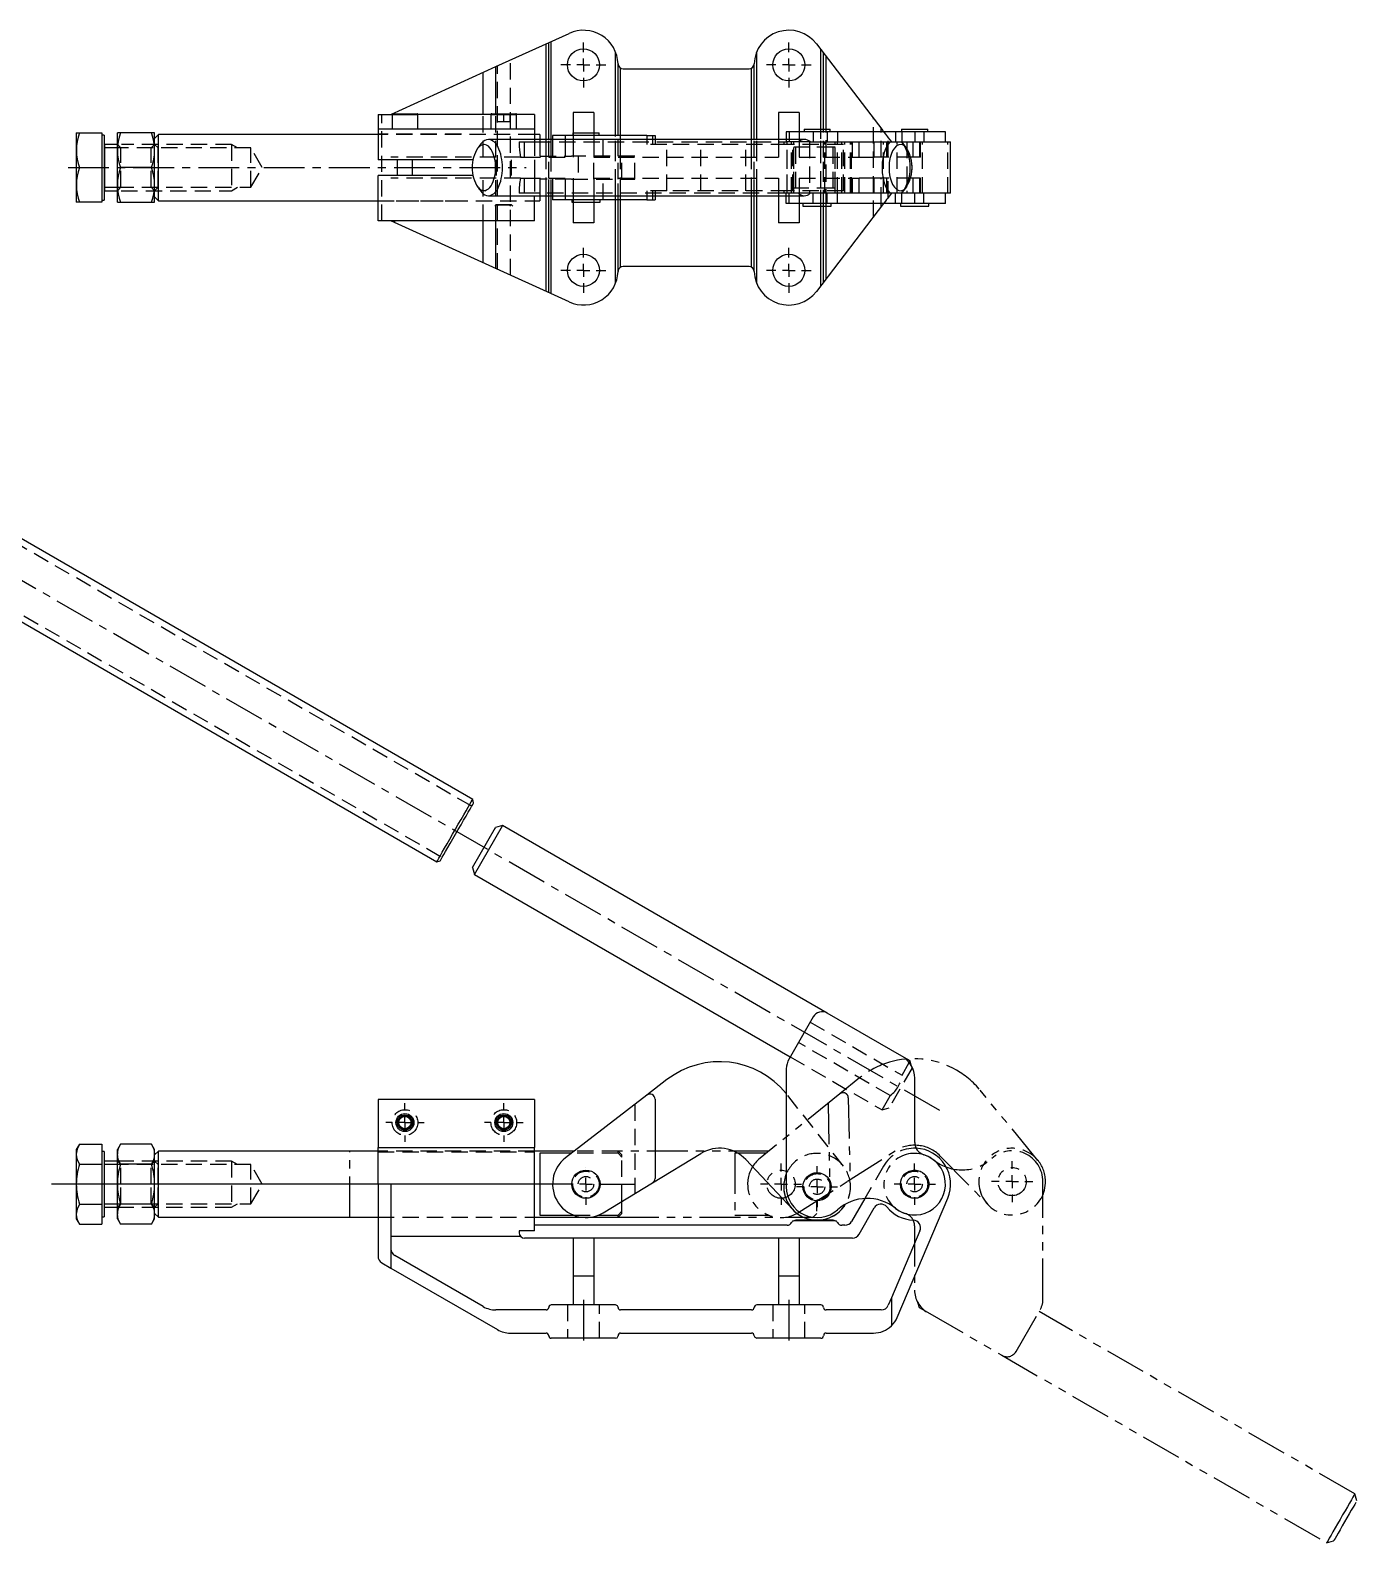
# Model space of a CAD drawing. Extents: x 0 to 824, y -8 to 599.
# Drawn here: x 307 to 824, y 10 to 599 of the extents above; entities that cross this region are included whole.
import ezdxf

# ---------------------------------------------------------------- set-up
doc = ezdxf.new("R2010")
doc.units = 0
doc.header["$LTSCALE"] = 0.5
for name, pattern in [('CENTER', [50.8, 31.75, -6.35, 6.35, -6.35]), ('DASHED', [19.05, 12.7, -6.35]), ('PHANTOM', [63.5, 31.75, -6.35, 6.35, -6.35, 6.35, -6.35])]:
    doc.linetypes.add(name, pattern=pattern)
for name, color, linetype in [('MSM_CENTER', 1, 'CENTER'), ('MSM_CONTINUOUS', 7, 'CONTINUOUS'), ('MSM_DASHED', 4, 'DASHED'), ('MSM_IMAGINARY', 6, 'PHANTOM'), ('MSM_NARROW', 5, 'CONTINUOUS')]:
    doc.layers.add(name, color=color, linetype=linetype)

msp = doc.modelspace()

# ---------------------------------------------------------------- linework, layer by layer
at = {"layer": 'MSM_CENTER'}
for p, q in [((522.46, 590.55), (522.46, 594.3)), ((602.46, 590.55), (602.46, 594.3)), ((517.46, 585.55), (513.71, 585.55)), ((522.46, 585.55), (519.96, 585.55)), ((522.46, 585.55), (522.46, 588.05)), ((522.46, 585.55), (522.46, 583.05)), ((522.46, 585.55), (524.96, 585.55)), ((527.46, 585.55), (531.21, 585.55)), ((597.46, 585.55), (593.71, 585.55)), ((602.46, 585.55), (599.96, 585.55)), ((602.46, 585.55), (602.46, 588.05)), ((602.46, 585.55), (602.46, 583.05)), ((602.46, 585.55), (604.96, 585.55)), ((607.46, 585.55), (611.21, 585.55)), ((522.46, 580.55), (522.46, 576.8)), ((602.46, 580.55), (602.46, 576.8)), ((321.74, 545.55), (500.1, 545.55)), ((522.46, 510.55), (522.46, 514.3)), ((602.46, 510.55), (602.46, 514.3)), ((522.46, 505.55), (522.46, 508.05)), ((602.46, 505.55), (602.46, 508.05)), ((517.46, 505.55), (513.71, 505.55)), ((522.46, 505.55), (519.96, 505.55)), ((522.46, 505.55), (522.46, 503.05)), ((522.46, 505.55), (524.96, 505.55)), ((527.46, 505.55), (531.21, 505.55)), ((597.46, 505.55), (593.71, 505.55)), ((602.46, 505.55), (599.96, 505.55)), ((602.46, 505.55), (602.46, 503.05)), ((602.46, 505.55), (604.96, 505.55)), ((607.46, 505.55), (611.21, 505.55)), ((522.46, 500.55), (522.46, 496.8)), ((602.46, 500.55), (602.46, 496.8)), ((661.21, 178.33), (168.37, 462.87)), ((452.96, 178.65), (452.96, 181.15)), ((491.46, 178.65), (491.46, 181.15)), ((447.96, 173.65), (445.46, 173.65)), ((452.96, 173.65), (450.46, 173.65)), ((452.96, 173.65), (452.96, 176.15)), ((452.96, 173.65), (452.96, 171.15)), ((452.96, 173.65), (455.46, 173.65)), ((457.96, 173.65), (460.46, 173.65)), ((486.46, 173.65), (483.96, 173.65)), ((491.46, 173.65), (488.96, 173.65)), ((491.46, 173.65), (491.46, 176.15)), ((491.46, 173.65), (491.46, 171.15)), ((491.46, 173.65), (493.96, 173.65)), ((496.46, 173.65), (498.96, 173.65)), ((452.96, 168.65), (452.96, 166.15)), ((491.46, 168.65), (491.46, 166.15)), ((523.46, 156.15), (523.46, 156.15)), ((613.48, 153.65), (613.48, 156.65)), ((613.48, 153.65), (613.48, 156.65)), ((651.46, 154.65), (651.46, 157.65)), ((507.46, 149.65), (315.26, 149.65)), ((518.46, 149.65), (319.7, 149.65)), ((523.46, 149.65), (520.96, 149.65)), ((523.46, 149.65), (523.46, 152.15)), ((523.46, 149.65), (523.46, 147.15)), ((523.46, 149.65), (525.96, 149.65)), ((528.46, 149.65), (542.46, 149.65)), ((608.48, 148.65), (605.48, 148.65)), ((608.48, 148.65), (605.48, 148.65)), ((613.48, 148.65), (610.98, 148.65)), ((613.48, 148.65), (610.98, 148.65)), ((613.48, 148.65), (613.48, 151.15)), ((613.48, 148.65), (613.48, 151.15)), ((613.48, 148.65), (613.48, 146.15)), ((613.48, 148.65), (615.98, 148.65)), ((613.48, 148.65), (613.48, 146.15)), ((613.48, 148.65), (615.98, 148.65)), ((618.48, 148.65), (621.48, 148.65)), ((618.48, 148.65), (621.48, 148.65)), ((646.46, 149.65), (643.46, 149.65)), ((651.46, 149.65), (648.96, 149.65)), ((651.46, 149.65), (651.46, 152.15)), ((651.46, 149.65), (651.46, 147.15)), ((651.46, 149.65), (653.96, 149.65)), ((656.46, 149.65), (659.63, 149.65)), ((523.46, 144.65), (523.46, 141.65)), ((613.48, 143.65), (613.48, 140.65)), ((613.48, 143.65), (613.48, 140.65)), ((651.46, 144.65), (651.46, 141.65)), ((522.46, 104.65), (522.46, 87.65)), ((602.46, 104.65), (602.46, 87.65))]:
    msp.add_line(p, q, dxfattribs=at)
at = {"layer": 'MSM_CONTINUOUS'}
for p, q in [((488.41, 584.91), (516.88, 597.85)), ((507.96, 556.55), (507.96, 593.79)), ((508.96, 556.55), (508.96, 594.25)), ((509.96, 556.55), (509.96, 594.7)), ((534.96, 558.05), (534.96, 590.65)), ((589.96, 556.55), (589.96, 590.65)), ((613.18, 593.77), (639.03, 560.02)), ((614.96, 560.55), (614.96, 591.44)), ((615.96, 560.55), (615.96, 590.13)), ((447.46, 566.3), (488.41, 584.91)), ((488.41, 566.55), (488.41, 584.91)), ((535.96, 558.05), (535.96, 585.88)), ((536.96, 558.05), (536.96, 584.32)), ((537.95, 584.05), (586.97, 584.05)), ((587.96, 556.55), (587.96, 584.32)), ((588.96, 556.55), (588.96, 585.88)), ((616.96, 560.55), (616.96, 588.83)), ((483.41, 566.3), (483.41, 582.64)), ((442.46, 566.3), (442.46, 548.55)), ((442.46, 566.3), (447.96, 566.3)), ((447.96, 566.25), (447.96, 560.55)), ((447.96, 566.25), (457.96, 566.25)), ((448.26, 566.55), (457.66, 566.55)), ((448.96, 566.55), (448.96, 566.99)), ((486.47, 566.3), (457.96, 566.3)), ((457.96, 560.55), (457.96, 566.25)), ((486.46, 566.25), (486.46, 560.55)), ((486.46, 566.25), (496.46, 566.25)), ((486.76, 566.55), (496.16, 566.55)), ((503.46, 566.3), (496.46, 566.3)), ((496.46, 560.55), (496.46, 566.25)), ((503.46, 566.3), (503.46, 556.55)), ((518.46, 567.05), (518.46, 559.05)), ((526.46, 567.05), (518.46, 567.05)), ((526.46, 567.05), (526.46, 559.05)), ((606.46, 567.05), (598.46, 567.05)), ((598.46, 567.05), (598.46, 556.55)), ((606.46, 567.05), (606.46, 559.55)), ((503.46, 560.55), (442.46, 560.55)), ((608.38, 560.55), (608.38, 559.55)), ((608.38, 560.55), (618.58, 560.55)), ((618.58, 559.55), (618.58, 560.55)), ((638.45, 559.55), (638.45, 560.78)), ((639.03, 560.02), (639.39, 559.55)), ((646.36, 560.55), (646.36, 559.55)), ((646.36, 560.55), (656.56, 560.55)), ((656.56, 559.55), (656.56, 560.55)), ((324.96, 559.05), (334.96, 559.05)), ((324.96, 559.05), (324.96, 532.05)), ((334.96, 559.05), (334.96, 532.05)), ((335.76, 558.22), (334.96, 558.22)), ((335.76, 558.22), (335.76, 532.88)), ((336.01, 536.55), (336.01, 554.55)), ((340.96, 554.55), (336.01, 554.55)), ((355.46, 559.05), (340.96, 559.05)), ((340.96, 532.05), (340.96, 559.05)), ((355.46, 532.05), (355.46, 559.05)), ((356.96, 558.44), (355.46, 556.94)), ((356.96, 532.66), (356.96, 558.44)), ((442.46, 558.44), (356.96, 558.44)), ((608.48, 556.55), (485.51, 556.55)), ((505.46, 558.44), (503.46, 558.44)), ((505.46, 558.44), (505.46, 556.55)), ((510.46, 558.05), (510.46, 556.55)), ((515.53, 558.05), (510.46, 558.05)), ((547.16, 558.05), (515.53, 558.05)), ((515.53, 556.55), (515.53, 558.05)), ((518.36, 559.05), (518.36, 558.05)), ((518.36, 559.05), (528.56, 559.05)), ((528.56, 558.05), (528.56, 559.05)), ((547.16, 558.05), (550.38, 558.05)), ((547.16, 558.05), (547.16, 556.55)), ((550.38, 558.05), (550.38, 556.55)), ((601.48, 559.55), (601.48, 556.55)), ((663.46, 559.55), (601.48, 559.55)), ((602.55, 559.55), (602.55, 556.55)), ((610.77, 555.55), (665.46, 555.55)), ((611.98, 559.55), (611.98, 555.55)), ((617.45, 559.55), (617.45, 555.55)), ((646.48, 559.55), (646.48, 555.55)), ((651.48, 559.55), (651.48, 555.55)), ((655, 559.55), (655, 555.55)), ((663.46, 555.55), (663.46, 559.55)), ((665.46, 535.55), (665.46, 555.55)), ((479.45, 548.55), (442.46, 548.55)), ((326.17, 545.55), (334.96, 545.55)), ((354.26, 545.55), (342.17, 545.55)), ((442.46, 524.8), (442.46, 542.55)), ((479.45, 542.55), (442.46, 542.55)), ((649.75, 545.55), (649.75, 546.59)), ((650.46, 544.64), (650.46, 546.47)), ((336.01, 536.55), (340.96, 536.55)), ((334.96, 532.05), (324.96, 532.05)), ((334.96, 532.88), (335.76, 532.88)), ((340.96, 532.05), (355.46, 532.05)), ((355.46, 534.16), (356.96, 532.66)), ((356.96, 532.66), (442.46, 532.66)), ((485.51, 534.55), (608.48, 534.55)), ((503.46, 524.8), (503.46, 534.55)), ((503.46, 532.66), (505.46, 532.66)), ((505.46, 534.55), (505.46, 532.66)), ((507.96, 497.31), (507.96, 534.55)), ((508.96, 496.86), (508.96, 534.55)), ((509.96, 496.41), (509.96, 534.55)), ((510.46, 534.55), (510.46, 533.05)), ((515.53, 533.05), (510.46, 533.05)), ((515.53, 533.05), (515.53, 534.55)), ((547.16, 533.05), (515.53, 533.05)), ((517.96, 533.05), (517.96, 532.05)), ((517.96, 532.05), (528.96, 532.05)), ((518.46, 532.05), (518.46, 524.05)), ((526.46, 532.05), (526.46, 524.05)), ((528.96, 532.05), (528.96, 533.05)), ((534.96, 500.46), (534.96, 533.05)), ((535.96, 505.23), (535.96, 533.05)), ((536.96, 506.79), (536.96, 533.05)), ((547.16, 534.55), (547.16, 533.05)), ((547.16, 533.05), (550.38, 533.05)), ((550.38, 534.55), (550.38, 533.05)), ((587.96, 506.79), (587.96, 534.55)), ((588.96, 505.23), (588.96, 534.55)), ((589.96, 500.46), (589.96, 534.55)), ((598.46, 534.55), (598.46, 524.05)), ((601.48, 531.55), (601.48, 534.55)), ((663.46, 531.55), (601.48, 531.55)), ((602.55, 531.55), (602.55, 534.55)), ((606.46, 531.55), (606.46, 524.05)), ((607.98, 531.55), (607.98, 530.55)), ((607.98, 530.55), (618.98, 530.55)), ((665.46, 535.55), (610.77, 535.55)), ((611.98, 531.55), (611.98, 535.55)), ((639.39, 531.55), (613.18, 497.34)), ((614.96, 499.67), (614.96, 530.55)), ((615.96, 500.98), (615.96, 530.55)), ((616.96, 502.28), (616.96, 530.55)), ((617.45, 531.55), (617.45, 535.55)), ((618.98, 530.55), (618.98, 531.55)), ((638.45, 530.33), (638.45, 531.55)), ((645.96, 531.55), (645.96, 530.55)), ((645.96, 530.55), (656.96, 530.55)), ((646.48, 531.55), (646.48, 535.55)), ((651.48, 531.55), (651.48, 535.55)), ((655, 531.55), (655, 535.55)), ((656.96, 530.55), (656.96, 531.55)), ((663.46, 531.55), (663.46, 535.55)), ((503.46, 524.8), (442.46, 524.8)), ((516.95, 493.23), (447.46, 524.8)), ((448.96, 524.12), (448.96, 524.8)), ((483.41, 508.47), (483.41, 524.8)), ((488.41, 506.2), (488.41, 524.8)), ((526.46, 524.05), (518.46, 524.05)), ((606.46, 524.05), (598.46, 524.05)), ((586.97, 507.05), (537.95, 507.05)), ((479.34, 299.5), (177.97, 473.5)), ((163.97, 449.25), (465.34, 275.25)), ((475.84, 293.44), (476.77, 295.04)), ((476.77, 295.04), (477.58, 296.45)), ((477.58, 296.45), (478.26, 297.62)), ((477.61, 294.5), (478.34, 295.76)), ((478.26, 297.62), (478.78, 298.53)), ((478.34, 295.76), (478.92, 296.78)), ((478.78, 298.53), (479.14, 299.15)), ((478.92, 296.78), (479.36, 297.52)), ((479.14, 299.15), (479.32, 299.46)), ((479.32, 299.46), (479.34, 299.5)), ((479.71, 298.13), (479.34, 299.5)), ((479.36, 297.52), (479.62, 297.98)), ((479.62, 297.98), (479.71, 298.13)), ((472.62, 287.86), (473.74, 289.8)), ((473.74, 289.8), (474.82, 291.67)), ((473.74, 287.8), (474.8, 289.64)), ((474.8, 289.64), (475.82, 291.4)), ((474.82, 291.67), (475.84, 293.44)), ((475.82, 291.4), (476.76, 293.03)), ((476.76, 293.03), (477.61, 294.5)), ((480.01, 270.25), (490.98, 289.26)), ((491.01, 289.3), (488.27, 288.57)), ((491.01, 289.3), (488.27, 288.57)), ((490.81, 288.96), (490.98, 289.26)), ((490.98, 289.26), (491.01, 289.3)), ((617.45, 216.3), (491.01, 289.3)), ((617.45, 216.3), (491.01, 289.3)), ((469.34, 282.18), (470.39, 284)), ((470.39, 284), (471.5, 285.91)), ((470.6, 282.35), (471.61, 284.11)), ((471.5, 285.91), (472.62, 287.86)), ((471.61, 284.11), (472.67, 285.95)), ((472.67, 285.95), (473.74, 287.8)), ((479.27, 272.98), (488.25, 288.53)), ((488.07, 288.21), (488.25, 288.53)), ((488.25, 288.53), (488.27, 288.57)), ((488.25, 288.53), (488.27, 288.57)), ((466.14, 276.64), (466.75, 277.68)), ((466.75, 277.68), (467.49, 278.98)), ((467.06, 276.23), (467.49, 276.97)), ((467.49, 278.98), (468.37, 280.49)), ((467.49, 276.97), (468.08, 277.99)), ((468.08, 277.99), (468.81, 279.25)), ((468.37, 280.49), (469.34, 282.18)), ((468.81, 279.25), (469.65, 280.72)), ((469.65, 280.72), (470.6, 282.35)), ((465.34, 275.25), (466.71, 275.62)), ((465.34, 275.25), (465.43, 275.41)), ((465.43, 275.41), (465.7, 275.87)), ((465.7, 275.87), (466.14, 276.64)), ((466.71, 275.62), (466.8, 275.77)), ((466.8, 275.77), (467.06, 276.23)), ((479.27, 272.98), (480.01, 270.25)), ((479.27, 272.98), (480.01, 270.25)), ((480.01, 270.25), (602.98, 199.25)), ((480.01, 270.25), (602.98, 199.25)), ((611.98, 214.84), (602.55, 198.51)), ((611.98, 214.84), (602.55, 198.51)), ((646.48, 199.54), (617.45, 216.3)), ((646.48, 199.54), (617.45, 216.3)), ((601.48, 194.51), (601.48, 148.65)), ((601.48, 194.51), (601.48, 148.65)), ((649.75, 197.65), (646.48, 199.54)), ((649.75, 197.65), (646.48, 199.54)), ((649.38, 197.01), (649.65, 197.48)), ((649.38, 197.01), (649.65, 197.48)), ((649.65, 197.48), (649.75, 197.65)), ((650.3, 195.59), (649.75, 197.65)), ((650.3, 195.59), (649.75, 197.65)), ((555, 190.37), (547.16, 184.32)), ((651.48, 165.89), (651.48, 190.88)), ((651.48, 165.89), (651.48, 190.88)), ((503.46, 182.65), (442.46, 182.65)), ((442.46, 182.65), (442.46, 180.65)), ((503.46, 182.65), (503.46, 180.65)), ((547.16, 184.32), (515.53, 159.95)), ((550.38, 182.74), (550.38, 151.91)), ((442.46, 180.65), (442.46, 163.99)), ((503.46, 180.65), (503.46, 163.99)), ((326.17, 165.24), (324.96, 163.15)), ((326.17, 165.24), (325.29, 163.33)), ((326.17, 165.24), (334.96, 165.24)), ((334.96, 165.24), (334.96, 134.06)), ((342.17, 165.24), (340.96, 163.15)), ((354.26, 165.24), (342.17, 165.24)), ((355.46, 163.15), (354.26, 165.24)), ((354.26, 165.24), (355.13, 163.33)), ((325.29, 163.33), (324.96, 161.34)), ((324.96, 163.15), (324.96, 136.15)), ((335.76, 162.32), (334.96, 162.32)), ((335.76, 162.32), (335.76, 136.98)), ((340.96, 136.15), (340.96, 163.15)), ((341.29, 159.35), (340.96, 161.34)), ((342.17, 157.44), (341.29, 159.35)), ((355.13, 163.33), (355.46, 161.34)), ((355.46, 136.15), (355.46, 163.15)), ((356.96, 162.54), (355.46, 161.04)), ((442.46, 162.54), (356.96, 162.54)), ((356.96, 149.65), (356.96, 162.54)), ((442.46, 149.65), (442.46, 163.99)), ((442.46, 163.99), (503.46, 163.99)), ((503.46, 131.47), (503.46, 163.99)), ((518.89, 162.54), (503.46, 162.54)), ((517.86, 161.75), (505.46, 161.75)), ((505.46, 161.75), (505.46, 137.55)), ((549.42, 150.2), (568.24, 161.62)), ((585.71, 159.23), (604.01, 139.75)), ((326.17, 157.44), (334.96, 157.44)), ((340.96, 158.65), (336.01, 158.65)), ((354.26, 157.44), (342.17, 157.44)), ((356.96, 136.76), (356.96, 149.65)), ((442.46, 149.65), (442.46, 121.59)), ((447.46, 149.65), (447.46, 124.48)), ((530.21, 138.54), (549.42, 150.2)), ((326.17, 141.86), (325.29, 139.95)), ((326.17, 141.86), (334.96, 141.86)), ((354.26, 141.86), (342.17, 141.86)), ((354.26, 141.86), (355.13, 139.95)), ((537.46, 139.17), (537.46, 142.94)), ((632.07, 144.06), (626.92, 135.15)), ((644.64, 97.74), (664.35, 144.18)), ((325.29, 139.95), (324.96, 137.96)), ((324.96, 136.15), (326.17, 134.06)), ((334.96, 136.98), (335.76, 136.98)), ((336.01, 140.65), (340.96, 140.65)), ((341.29, 135.97), (340.96, 137.96)), ((340.96, 136.15), (342.17, 134.06)), ((342.17, 134.06), (341.29, 135.97)), ((354.26, 134.06), (355.46, 136.15)), ((355.13, 139.95), (355.46, 137.96)), ((355.46, 138.26), (356.96, 136.76)), ((356.96, 136.76), (442.46, 136.76)), ((503.46, 136.76), (521.77, 136.76)), ((505.46, 137.55), (518.7, 137.55)), ((525.15, 136.76), (535.96, 136.76)), ((528.22, 137.55), (535.96, 137.55)), ((535.96, 137.55), (537.46, 139.17)), ((535.96, 136.76), (537.46, 138.26)), ((535.96, 136.76), (535.96, 137.55)), ((537.46, 138.26), (537.46, 139.17)), ((619.73, 135.65), (605.19, 135.65)), ((629.81, 130.15), (635.71, 140.38)), ((326.17, 134.06), (334.96, 134.06)), ((354.26, 134.06), (342.17, 134.06)), ((503.46, 131.47), (497.46, 131.47)), ((497.46, 131.47), (497.46, 130.65)), ((601.77, 133.65), (503.46, 133.65)), ((620.46, 135.33), (604.46, 135.33)), ((624.33, 133.65), (623.16, 133.65)), ((653.53, 131.49), (642.46, 105.41)), ((497.97, 129.31), (447.46, 129.31)), ((447.46, 124.48), (447.46, 116.97)), ((518.46, 128.65), (499.46, 128.65)), ((526.46, 128.65), (518.46, 128.65)), ((518.46, 128.65), (518.46, 113.8)), ((526.46, 128.65), (526.46, 113.8)), ((598.46, 128.65), (526.46, 128.65)), ((606.46, 128.65), (598.46, 128.65)), ((598.46, 128.65), (598.46, 113.8)), ((606.46, 128.65), (606.46, 113.8)), ((627.21, 128.65), (606.46, 128.65)), ((443.96, 118.99), (447.46, 116.97)), ((483.41, 101.99), (448.96, 121.88)), ((447.46, 116.97), (489, 92.99)), ((526.46, 113.8), (518.46, 113.8)), ((518.46, 113.8), (518.46, 102.65)), ((526.46, 113.8), (526.46, 102.65)), ((606.46, 113.8), (598.46, 113.8)), ((598.46, 113.8), (598.46, 102.65)), ((606.46, 113.8), (606.46, 102.65)), ((507.96, 100.65), (488.41, 100.65)), ((516.88, 102.65), (509.96, 102.65)), ((534.96, 102.65), (516.88, 102.65)), ((535.75, 102.26), (534.96, 102.65)), ((535.95, 101.77), (535.75, 102.26)), ((537.95, 100.65), (536.96, 100.65)), ((586.97, 100.65), (537.95, 100.65)), ((587.96, 100.65), (586.97, 100.65)), ((589.34, 102.44), (588.97, 101.77)), ((589.96, 102.65), (589.34, 102.44)), ((613.18, 102.65), (589.96, 102.65)), ((614.96, 102.65), (613.18, 102.65)), ((638.45, 100.65), (616.96, 100.65)), ((642.46, 105.41), (641.21, 102.48)), ((642.46, 105.41), (642.46, 94.54)), ((494, 91.65), (507.96, 91.65)), ((516.88, 89.65), (509.96, 89.65)), ((534.96, 89.65), (516.88, 89.65)), ((534.96, 89.65), (535.58, 89.86)), ((535.58, 89.86), (535.95, 90.53)), ((536.96, 91.65), (537.95, 91.65)), ((537.95, 91.65), (586.97, 91.65)), ((586.97, 91.65), (587.96, 91.65)), ((588.97, 90.53), (589.17, 90.04)), ((589.17, 90.04), (589.96, 89.65)), ((613.18, 89.65), (589.96, 89.65)), ((614.96, 89.65), (613.18, 89.65)), ((616.96, 91.65), (635.43, 91.65))]:
    msp.add_line(p, q, dxfattribs=at)
for centre, radius in [((522.46, 585.55), 6.25), ((602.46, 585.55), 6.25), ((522.46, 505.55), 6.25), ((602.46, 505.55), 6.25), ((452.96, 173.65), 3.5), ((491.46, 173.65), 3.5), ((452.96, 173.65), 3), ((452.96, 173.65), 2.39), ((491.46, 173.65), 3), ((491.46, 173.65), 2.39), ((523.46, 149.65), 5.5), ((613.48, 148.65), 5.5), ((613.48, 148.65), 5.5), ((651.46, 149.65), 5.5)]:
    msp.add_circle(centre, radius, dxfattribs=at)
for centre, radius, start, end in [((522.46, 585.55), 13.5, 1.84856, 114.43595), ((602.46, 585.55), 13.5, 37.46299, 178.15142), ((538.07, 586.06), 2.11, 181.93627, 185.06007), ((537.95, 586.05), 2, 185.14773, 270.00001), ((586.97, 586.05), 2, 270.00316, 354.84909), ((586.97, 586.05), 2, 354.85126, 358.1524), ((448.26, 566.25), 0.3, 90, 180), ((457.66, 566.25), 0.3, 360, 90), ((486.76, 566.25), 0.3, 90, 180), ((496.16, 566.25), 0.3, 360, 90), ((344.78, 552.3), 19.8, 160.06402, 199.93598), ((336.01, 554.8), 0.25, 180, 270), ((360.78, 552.3), 19.8, 160.06519, 199.93481), ((335.65, 552.3), 19.8, 340.06402, 19.93598), ((501.02, 540.24), 23.53, 140.36777, 146.46428), ((484.06, 551.21), 3.32, 90.89034, 142.64354), ((485.9, 552.53), 4.04, 95.58892, 137.90308), ((483.05, 550.6), 4.05, 30.73659, 76.19264), ((484.46, 551.4), 5.26, 26.78099, 78.58337), ((470.43, 545.31), 20.55, 0.69412, 24.31305), ((608.36, 553.14), 3.42, 44.95138, 87.89226), ((636.11, 545.64), 14.34, 316.00677, 43.71194), ((632.81, 545.55), 16.94, 323.81713, 36.18287), ((492.47, 545.81), 13.31, 146.23349, 181.0975), ((473.53, 545.69), 14.75, 359.46338, 28.23524), ((344.78, 538.8), 19.8, 160.06402, 199.93598), ((360.78, 538.8), 19.8, 160.06519, 199.93481), ((335.65, 538.8), 19.8, 340.06402, 19.93598), ((492.47, 545.3), 13.31, 178.9025, 213.76651), ((473.53, 545.42), 14.75, 331.76476, 0.53662), ((470.43, 545.8), 20.55, 335.68695, 359.30588), ((336.01, 536.3), 0.25, 90, 180), ((501.02, 550.87), 23.53, 213.53572, 219.63223), ((484.06, 539.9), 3.32, 217.35646, 269.10966), ((483.05, 540.51), 4.05, 283.80736, 329.26341), ((484.46, 539.71), 5.26, 281.41663, 333.21901), ((485.9, 538.58), 4.04, 222.09692, 264.41108), ((608.36, 537.97), 3.42, 272.10774, 315.04862), ((537.95, 505.05), 2, 90.00443, 174.84782), ((586.97, 505.05), 2, 5.14754, 90.0002), ((522.46, 505.55), 13.5, 245.56405, 358.15145), ((537.97, 505.05), 2.02, 174.86744, 178.13599), ((587.05, 505.06), 1.92, 1.78249, 5.21408), ((602.46, 505.55), 13.5, 181.84856, 322.53701), ((615.45, 212.84), 4, 60, 150), ((615.45, 212.84), 4, 60, 150), ((575.45, 163.83), 33.5, 39.01193, 127.6152), ((609.48, 194.51), 8, 150, 180), ((609.48, 194.51), 8, 150, 180), ((641.48, 190.88), 10, 360, 60), ((641.48, 190.88), 10, 360, 60), ((548.38, 182.74), 2, 0, 127.6152), ((348.38, 161.18), 7.42, 146.86063, 178.75511), ((656.48, 165.89), 5, 180, 252.82483), ((656.48, 165.89), 5, 180, 252.82483), ((332.38, 161.5), 7.42, 181.24198, 213.14229), ((348.04, 161.5), 7.42, 326.85771, 358.75802), ((523.46, 149.65), 13, 127.6152, 301.25391), ((575.5, 149.65), 14, 43.2036, 121.25391), ((651.46, 149.65), 12, 231.42109, 72.82483), ((651.46, 149.65), 12, 231.42109, 72.82483), ((651.46, 149.65), 14, 337, 87.72249), ((353.42, 149.24), 28.47, 163.24311, 179.16893), ((336.01, 158.9), 0.25, 180, 270), ((368.48, 149.38), 27.52, 162.9683, 179.44374), ((327.93, 149.38), 27.53, 0.55934, 17.02863), ((613.48, 148.65), 13, 157.38014, 328.71904), ((352.43, 149.91), 27.47, 180.5401, 197.04787), ((369.34, 150.05), 28.38, 180.80661, 196.78136), ((327.1, 150.05), 28.36, 343.21423, 359.19781), ((548.38, 151.91), 2, 301.25391, 360), ((613.48, 148.65), 12, 180, 311.59537), ((613.48, 148.65), 12, 180, 311.59537), ((348.38, 137.8), 7.42, 146.86062, 178.75511), ((633.07, 126.59), 17.5, 51.42109, 131.59537), ((633.07, 126.59), 17.5, 51.42109, 131.59537), ((638.31, 138.88), 3, 39.33268, 150), ((332.38, 138.12), 7.42, 181.24198, 213.14229), ((336.01, 140.4), 0.25, 90, 180), ((348.04, 138.12), 7.42, 326.85771, 358.75802), ((605.19, 134.65), 1, 90, 137.15636), ((619.73, 134.65), 1, 42.84364, 90), ((651.46, 149.65), 14, 219.33268, 267.66732), ((650.77, 132.66), 3, 337, 87.66732), ((499.46, 130.65), 2, 180, 270), ((601.77, 135.65), 2, 270, 333.89612), ((604.46, 134.33), 1, 90, 153.89612), ((620.46, 134.33), 1, 26.10388, 90), ((623.16, 135.65), 2, 206.10388, 270), ((624.33, 136.65), 3, 270, 330), ((627.21, 131.65), 3, 270, 330), ((450.46, 124.48), 3, 179.99965, 240.00018), ((445.46, 121.59), 3, 180, 240), ((488.41, 110.65), 10, 239.99991, 270.00009), ((507.96, 101.65), 1, 269.99942, 0.00036), ((509.96, 101.65), 1, 89.99959, 180.00041), ((534.96, 101.65), 0.998, 359.9945, 6.80144), ((536.96, 101.65), 1, 180.00152, 269.99869), ((587.96, 101.65), 1, 269.99917, 0.00061), ((589.96, 101.65), 1, 173.20763, 179.99643), ((614.96, 101.65), 1, 359.99983, 89.99995), ((616.96, 101.65), 1, 179.99996, 270.00025), ((638.45, 103.65), 3, 269.99988, 337.00012), ((635.43, 101.65), 10, 269.99998, 314.63868), ((635.43, 101.65), 10, 314.63869, 337), ((494, 101.65), 10, 239.99991, 270.00009), ((507.96, 90.65), 1, 0.00013, 89.99987), ((509.96, 90.65), 1, 179.99964, 270.00058), ((534.96, 90.65), 0.997, 353.19424, 0.00982), ((536.96, 90.65), 1, 90.00051, 179.99949), ((587.96, 90.65), 1, 0.00031, 89.99969), ((589.96, 90.65), 1, 180.001, 186.79494), ((614.96, 90.65), 1, 269.99972, 0.00028), ((616.96, 90.65), 1, 90.00018, 179.99982)]:
    msp.add_arc(centre, radius, start, end, dxfattribs=at)
at = {"layer": 'MSM_DASHED'}
for p, q in [((507.96, 497.31), (507.96, 593.79)), ((509.96, 496.41), (509.96, 594.7)), ((534.96, 500.46), (534.96, 590.65)), ((589.96, 500.46), (589.96, 590.65)), ((614.96, 499.67), (614.96, 591.44)), ((489, 505.93), (489, 585.18)), ((494, 503.66), (494, 587.45)), ((536.96, 506.79), (536.96, 584.32)), ((587.96, 506.79), (587.96, 584.32)), ((616.96, 502.28), (616.96, 588.83)), ((443.96, 524.8), (443.96, 566.3)), ((457.96, 566.25), (447.96, 566.25)), ((483.41, 549.68), (483.41, 566.3)), ((496.46, 566.25), (486.46, 566.25)), ((488.41, 549.68), (488.41, 566.55)), ((488.96, 563.55), (488.96, 566.55)), ((491.46, 563.55), (491.46, 566.55)), ((493.96, 563.55), (493.96, 566.55)), ((488.96, 563.55), (491.46, 563.55)), ((491.46, 563.55), (493.96, 563.55)), ((614.96, 549.68), (614.96, 560.55)), ((615.96, 549.68), (615.96, 560.55)), ((616.96, 549.68), (616.96, 560.55)), ((635.43, 526.39), (635.43, 564.72)), ((342.31, 553.2), (340.96, 554.55)), ((385.46, 554.55), (342.5, 554.55)), ((355.46, 554.55), (354.11, 553.2)), ((356.81, 553.2), (355.46, 554.55)), ((385.46, 554.55), (385.46, 536.55)), ((387.8, 553.2), (385.46, 554.55)), ((474.94, 558.55), (442.46, 558.55)), ((503.46, 558.44), (442.46, 558.44)), ((497.46, 555.55), (497.46, 553.9)), ((497.46, 555.55), (503.46, 555.55)), ((497.46, 553.9), (497.55, 552.38)), ((499.46, 549.68), (499.46, 555.55)), ((503.46, 556.55), (503.46, 548.55)), ((503.46, 555.55), (600.48, 555.55)), ((505.46, 556.55), (505.46, 550)), ((507.96, 549.68), (507.96, 556.55)), ((508.96, 549.68), (508.96, 556.55)), ((509.96, 549.68), (509.96, 556.55)), ((510.46, 556.55), (510.46, 550)), ((515.53, 550), (515.53, 556.55)), ((518.46, 559.05), (518.46, 555.55)), ((518.46, 555.55), (518.46, 549.68)), ((526.46, 559.05), (526.46, 555.55)), ((526.46, 555.55), (526.46, 549.68)), ((530.21, 550), (530.21, 558.05)), ((534.96, 549.68), (534.96, 558.05)), ((535.96, 550), (535.96, 558.05)), ((536.96, 549.68), (536.96, 558.05)), ((547.16, 556.55), (547.16, 554.55)), ((555, 554.55), (547.16, 554.55)), ((549.42, 558.05), (549.42, 554.55)), ((550.38, 556.55), (550.38, 554.55)), ((555, 536.55), (555, 554.55)), ((601.78, 554.55), (555, 554.55)), ((568.24, 536.55), (568.24, 554.55)), ((585.71, 536.55), (585.71, 554.55)), ((587.96, 549.68), (587.96, 556.55)), ((588.96, 549.68), (588.96, 556.55)), ((589.96, 549.68), (589.96, 556.55)), ((598.46, 556.55), (598.46, 555.55)), ((598.46, 555.55), (598.46, 549.68)), ((600.48, 555.55), (601.48, 555.55)), ((600.48, 555.55), (600.48, 554.55)), ((601.48, 556.55), (601.48, 555.55)), ((602.55, 555.55), (601.48, 555.55)), ((601.77, 535.55), (601.77, 555.55)), ((601.78, 536.55), (601.78, 554.55)), ((623.7, 554.55), (601.78, 554.55)), ((602.55, 556.55), (602.55, 555.55)), ((606.19, 555.55), (602.55, 555.55)), ((603.56, 535.55), (603.56, 555.55)), ((604.01, 536.55), (604.01, 554.55)), ((604.46, 535.55), (604.46, 555.55)), ((610.77, 555.55), (606.19, 555.55)), ((606.46, 559.55), (606.46, 555.55)), ((606.46, 555.55), (606.46, 549.68)), ((610.48, 555.55), (610.48, 535.55)), ((610.48, 555.55), (610.48, 535.55)), ((616.48, 535.55), (616.48, 555.55)), ((616.48, 535.55), (616.48, 555.55)), ((620.46, 535.55), (620.46, 555.55)), ((621.36, 535.55), (621.36, 555.55)), ((621.45, 559.55), (621.45, 555.55)), ((623.16, 535.55), (623.16, 555.55)), ((623.7, 536.55), (623.7, 554.55)), ((624.33, 535.55), (624.33, 555.55)), ((626.48, 535.55), (626.48, 555.55)), ((626.92, 535.55), (626.92, 555.55)), ((627.21, 549.68), (627.21, 555.55)), ((629.81, 549.68), (629.81, 555.55)), ((635.71, 549.68), (635.71, 555.55)), ((638.45, 549.68), (638.45, 559.55)), ((639.34, 535.55), (639.34, 555.55)), ((639.39, 559.55), (639.59, 559.29)), ((639.59, 559.29), (640.11, 558.62)), ((640.11, 558.62), (640.56, 558.03)), ((641.05, 554.51), (640.26, 553.14)), ((640.56, 558.03), (640.94, 557.54)), ((640.63, 549.68), (640.63, 555.55)), ((640.94, 557.54), (641.21, 557.18)), ((641.96, 555.55), (641.05, 554.51)), ((641.21, 549.68), (641.21, 557.18)), ((641.21, 557.18), (642.46, 555.55)), ((644.42, 553.99), (643.6, 553.19)), ((643.98, 559.55), (643.98, 555.55)), ((645.3, 554.45), (644.42, 553.99)), ((644.64, 535.55), (644.64, 555.55)), ((646.21, 554.54), (645.3, 554.45)), ((647.11, 554.27), (646.21, 554.54)), ((647.96, 553.63), (647.11, 554.27)), ((648.46, 555.55), (648.46, 535.55)), ((648.46, 555.55), (648.46, 535.55)), ((650.89, 549.68), (650.89, 555.55)), ((653.53, 549.68), (653.53, 555.55)), ((653.77, 549.68), (653.77, 555.55)), ((654.46, 535.55), (654.46, 555.55)), ((654.46, 535.55), (654.46, 555.55)), ((664.35, 535.55), (664.35, 555.55)), ((392.96, 553.2), (340.96, 553.2)), ((342.31, 537.91), (342.31, 553.2)), ((354.11, 537.91), (354.11, 553.2)), ((356.81, 537.91), (356.81, 553.2)), ((392.96, 537.91), (392.96, 553.2)), ((397.38, 545.55), (392.96, 553.2)), ((497.97, 549.68), (447.46, 549.68)), ((449.96, 548.55), (449.96, 542.55)), ((455.96, 542.55), (455.96, 548.55)), ((488.46, 548.55), (488.46, 542.55)), ((494.46, 542.55), (494.46, 548.55)), ((497.55, 552.38), (497.97, 549.68)), ((497.97, 549.68), (499.46, 549.68)), ((499.46, 549.68), (518.46, 549.68)), ((503.46, 548.55), (503.46, 542.55)), ((505.46, 550), (517.86, 550)), ((508.96, 541.43), (508.96, 549.68)), ((542.46, 550), (517.86, 550)), ((520.46, 550), (520.46, 541.1)), ((520.46, 550), (520.46, 541.1)), ((526.46, 541.1), (526.46, 550)), ((526.46, 541.1), (526.46, 550)), ((526.46, 549.68), (598.46, 549.68)), ((535.96, 541.1), (535.96, 550)), ((537.46, 541.1), (537.46, 550)), ((542.46, 541.1), (542.46, 550)), ((588.96, 541.43), (588.96, 549.68)), ((604.46, 537.55), (604.46, 553.55)), ((605.19, 553.55), (604.46, 553.55)), ((605.19, 537.55), (605.19, 553.55)), ((619.73, 553.55), (605.19, 553.55)), ((606.46, 549.68), (627.21, 549.68)), ((615.96, 541.43), (615.96, 549.68)), ((619.73, 537.55), (619.73, 553.55)), ((620.46, 553.55), (619.73, 553.55)), ((620.46, 537.55), (620.46, 553.55)), ((627.21, 549.68), (629.81, 549.68)), ((629.81, 549.68), (635.71, 549.68)), ((640.63, 549.68), (635.71, 549.68)), ((639.14, 549.64), (638.85, 547.63)), ((639.62, 551.5), (639.14, 549.64)), ((640.26, 553.14), (639.62, 551.5)), ((650.89, 549.68), (640.63, 549.68)), ((641.84, 549.1), (641.57, 547.37)), ((642.29, 550.7), (641.84, 549.1)), ((642.88, 552.08), (642.29, 550.7)), ((643.6, 553.19), (642.88, 552.08)), ((648.58, 552.9), (647.96, 553.63)), ((653.77, 549.68), (650.89, 549.68)), ((392.96, 537.91), (397.38, 545.55)), ((503.46, 542.55), (503.46, 534.55)), ((638.85, 547.63), (638.75, 545.55)), ((638.75, 545.55), (638.85, 543.48)), ((638.85, 543.48), (639.14, 541.47)), ((641.57, 547.37), (641.48, 545.55)), ((641.48, 545.55), (641.57, 543.74)), ((641.57, 543.74), (641.84, 542.01)), ((641.84, 542.01), (642.29, 540.41)), ((340.96, 537.91), (392.96, 537.91)), ((340.96, 536.55), (342.31, 537.91)), ((342.49, 536.55), (385.46, 536.55)), ((354.11, 537.91), (355.46, 536.55)), ((355.46, 536.55), (356.81, 537.91)), ((385.46, 536.55), (387.8, 537.91)), ((497.97, 541.43), (447.46, 541.43)), ((483.41, 524.8), (483.41, 541.43)), ((488.41, 524.8), (488.41, 541.43)), ((497.62, 539.31), (497.46, 537.21)), ((497.46, 537.21), (497.46, 535.55)), ((497.97, 541.43), (497.62, 539.31)), ((497.97, 541.43), (499.46, 541.43)), ((499.46, 535.55), (499.46, 541.43)), ((499.46, 541.43), (518.46, 541.43)), ((517.86, 541.1), (505.46, 541.1)), ((505.46, 541.1), (505.46, 534.55)), ((507.96, 534.55), (507.96, 541.43)), ((508.96, 534.55), (508.96, 541.43)), ((509.96, 534.55), (509.96, 541.43)), ((510.46, 541.1), (510.46, 534.55)), ((515.53, 534.55), (515.53, 541.1)), ((517.86, 541.1), (542.46, 541.1)), ((518.46, 541.43), (518.46, 535.55)), ((526.46, 541.43), (598.46, 541.43)), ((526.46, 541.43), (526.46, 535.55)), ((530.21, 533.05), (530.21, 541.1)), ((534.96, 533.05), (534.96, 541.43)), ((535.96, 533.05), (535.96, 541.1)), ((536.96, 533.05), (536.96, 541.43)), ((555, 536.55), (547.16, 536.55)), ((547.16, 536.55), (547.16, 534.55)), ((549.42, 536.55), (549.42, 533.05)), ((550.38, 536.55), (550.38, 534.55)), ((601.78, 536.55), (555, 536.55)), ((587.96, 534.55), (587.96, 541.43)), ((588.96, 534.55), (588.96, 541.43)), ((589.96, 534.55), (589.96, 541.43)), ((598.46, 541.43), (598.46, 535.55)), ((600.48, 536.55), (600.48, 535.55)), ((623.7, 536.55), (601.78, 536.55)), ((605.19, 537.55), (604.46, 537.55)), ((619.73, 537.55), (605.19, 537.55)), ((606.46, 541.43), (606.46, 535.55)), ((606.46, 541.43), (627.21, 541.43)), ((614.96, 530.55), (614.96, 541.43)), ((615.96, 530.55), (615.96, 541.43)), ((616.96, 530.55), (616.96, 541.43)), ((620.46, 537.55), (619.73, 537.55)), ((627.21, 541.43), (629.81, 541.43)), ((627.21, 535.55), (627.21, 541.43)), ((635.71, 541.43), (629.81, 541.43)), ((629.81, 535.55), (629.81, 541.43)), ((640.63, 541.43), (635.71, 541.43)), ((635.71, 535.55), (635.71, 541.43)), ((638.45, 531.55), (638.45, 541.43)), ((639.14, 541.47), (639.62, 539.61)), ((639.62, 539.61), (640.26, 537.97)), ((640.26, 537.97), (641.05, 536.6)), ((650.89, 541.43), (640.63, 541.43)), ((640.63, 535.55), (640.63, 541.43)), ((641.05, 536.6), (641.96, 535.55)), ((641.21, 533.93), (641.21, 541.43)), ((642.29, 540.41), (642.88, 539.03)), ((642.88, 539.03), (643.6, 537.92)), ((643.6, 537.92), (644.42, 537.11)), ((644.42, 537.11), (645.3, 536.66)), ((645.3, 536.66), (646.21, 536.57)), ((646.21, 536.57), (647.11, 536.84)), ((647.11, 536.84), (647.96, 537.47)), ((647.96, 537.47), (648.58, 538.21)), ((650.89, 535.55), (650.89, 541.43)), ((653.77, 541.43), (650.89, 541.43)), ((653.53, 535.55), (653.53, 541.43)), ((653.77, 535.55), (653.77, 541.43)), ((442.46, 532.66), (503.46, 532.66)), ((474.94, 532.55), (442.46, 532.55)), ((488.46, 531.05), (487.96, 530.55)), ((488.46, 531.17), (494.46, 531.17)), ((488.46, 531.17), (488.46, 531.05)), ((488.46, 531.17), (489.07, 530.55)), ((488.46, 531.05), (494.46, 531.05)), ((493.85, 530.55), (494.46, 531.17)), ((494.46, 531.05), (494.46, 531.17)), ((494.96, 530.55), (494.46, 531.05)), ((503.46, 535.55), (497.46, 535.55)), ((600.48, 535.55), (503.46, 535.55)), ((518.46, 535.55), (518.46, 532.05)), ((526.46, 535.55), (526.46, 532.05)), ((598.46, 535.55), (598.46, 534.55)), ((601.48, 535.55), (600.48, 535.55)), ((601.48, 534.55), (601.48, 535.55)), ((602.55, 535.55), (601.48, 535.55)), ((606.19, 535.55), (602.55, 535.55)), ((602.55, 534.55), (602.55, 535.55)), ((610.77, 535.55), (606.19, 535.55)), ((606.46, 535.55), (606.46, 531.55)), ((621.45, 531.55), (621.45, 535.55)), ((639.59, 531.82), (639.39, 531.55)), ((640.11, 532.49), (639.59, 531.82)), ((640.56, 533.08), (640.11, 532.49)), ((640.94, 533.57), (640.56, 533.08)), ((641.21, 533.93), (640.94, 533.57)), ((642.46, 535.55), (641.21, 533.93)), ((643.98, 531.55), (643.98, 535.55)), ((478.96, 296.83), (175.85, 471.83)), ((164.35, 451.92), (467.46, 276.92)), ((610.77, 212.74), (646.54, 192.09)), ((641.96, 184.16), (606.19, 204.81)), ((602.98, 199.25), (638.75, 178.6)), ((650.48, 194.92), (641.48, 179.33)), ((646.54, 192.09), (649.38, 197.01)), ((650.48, 194.92), (650.3, 195.59)), ((623.7, 156.69), (601.48, 184.92)), ((638.75, 178.6), (641.96, 184.16)), ((542.46, 180.7), (542.46, 145.98)), ((638.75, 178.6), (641.48, 179.33)), ((450.46, 175.09), (452.96, 176.54)), ((450.46, 172.21), (450.46, 175.09)), ((452.96, 170.76), (450.46, 172.21)), ((452.96, 176.54), (455.46, 175.09)), ((455.46, 172.21), (452.96, 170.76)), ((455.46, 175.09), (455.46, 172.21)), ((488.96, 175.09), (491.46, 176.54)), ((488.96, 172.21), (488.96, 175.09)), ((491.46, 170.76), (488.96, 172.21)), ((491.46, 176.54), (493.96, 175.09)), ((493.96, 172.21), (491.46, 170.76)), ((493.96, 175.09), (493.96, 172.21)), ((503.46, 162.54), (442.46, 162.54)), ((442.46, 162.19), (503.46, 162.19)), ((535.96, 161.75), (517.86, 161.75)), ((535.96, 162.54), (518.89, 162.54)), ((535.96, 161.75), (535.96, 162.54)), ((537.46, 161.04), (535.96, 162.54)), ((537.46, 160.14), (535.96, 161.75)), ((537.46, 160.14), (537.46, 161.04)), ((537.46, 142.94), (537.46, 160.14)), ((385.46, 158.65), (340.96, 158.65)), ((342.31, 157.3), (340.96, 158.65)), ((392.96, 157.3), (340.96, 157.3)), ((342.31, 149.65), (342.31, 157.3)), ((355.46, 158.65), (354.11, 157.3)), ((354.11, 149.65), (354.11, 157.3)), ((356.81, 157.3), (355.46, 158.65)), ((356.81, 149.65), (356.81, 157.3)), ((385.46, 158.65), (385.46, 140.65)), ((387.8, 157.3), (385.46, 158.65)), ((392.96, 142), (392.96, 157.3)), ((397.38, 149.65), (392.96, 157.3)), ((639.34, 156.65), (632.07, 144.06)), ((342.31, 142), (342.31, 149.65)), ((354.11, 142), (354.11, 149.65)), ((356.81, 142), (356.81, 149.65)), ((392.96, 142), (397.38, 149.65)), ((340.96, 140.65), (342.31, 142)), ((340.96, 142), (392.96, 142)), ((354.11, 142), (355.46, 140.65)), ((355.46, 140.65), (356.81, 142)), ((385.46, 140.65), (387.8, 142)), ((340.96, 140.65), (385.46, 140.65)), ((442.46, 136.76), (503.46, 136.76)), ((442.46, 136.76), (503.46, 136.76)), ((518.7, 137.55), (528.22, 137.55)), ((521.77, 136.76), (525.15, 136.76)), ((516.21, 102.65), (516.21, 89.65)), ((528.71, 89.65), (528.71, 102.65)), ((596.21, 102.65), (596.21, 89.65)), ((608.71, 89.65), (608.71, 102.65))]:
    msp.add_line(p, q, dxfattribs=at)
for centre, radius in [((452.96, 173.65), 5), ((491.46, 173.65), 5), ((523.46, 149.65), 5.1), ((613.48, 148.65), 5.1), ((651.46, 149.65), 5.1), ((523.46, 149.65), 3), ((613.48, 148.65), 3), ((651.46, 149.65), 3)]:
    msp.add_circle(centre, radius, dxfattribs=at)
for centre, radius, start, end in [((608.61, 553.14), 3.42, 92.10778, 135.04857), ((608.61, 537.97), 3.42, 224.95143, 267.89222), ((635.21, 193.35), 11.4, 306.30169, 353.6983), ((613.48, 148.65), 13, 0, 157.38014), ((651.46, 149.65), 14, 87.72249, 150), ((613.48, 148.65), 13, 171.14407, 0)]:
    msp.add_arc(centre, radius, start, end, dxfattribs=at)
at = {"layer": 'MSM_IMAGINARY'}
for p, q in [((630.05, 191.06), (622.35, 184.84)), ((622.35, 184.84), (591.26, 159.77)), ((625.6, 183.33), (626.28, 152.51)), ((699.48, 158.91), (676.94, 186.28)), ((617.73, 181.12), (618.5, 146.4)), ((431.46, 136.76), (431.46, 162.54)), ((594.85, 162.54), (535.96, 162.54)), ((593.82, 161.75), (581.42, 161.75)), ((581.42, 161.75), (581.42, 137.56)), ((625.36, 150.78), (643.92, 162.61)), ((661.44, 160.62), (680.16, 141.54)), ((599.42, 154.65), (599.42, 157.65)), ((689.44, 155.65), (689.44, 158.65)), ((594.42, 149.65), (591.42, 149.65)), ((599.42, 149.65), (596.92, 149.65)), ((599.42, 149.65), (599.42, 152.15)), ((599.42, 149.65), (599.42, 147.15)), ((599.42, 149.65), (601.92, 149.65)), ((604.42, 149.65), (607.42, 149.65)), ((606.41, 138.69), (625.36, 150.78)), ((684.44, 150.65), (681.44, 150.65)), ((689.44, 150.65), (686.94, 150.65)), ((689.44, 150.65), (689.44, 153.15)), ((689.44, 150.65), (689.44, 148.15)), ((689.44, 150.65), (691.94, 150.65)), ((694.44, 150.65), (697.44, 150.65)), ((701.44, 104.79), (701.44, 150.65)), ((599.42, 144.65), (599.42, 141.65)), ((613.42, 139.17), (613.42, 142.94)), ((689.44, 145.65), (689.44, 142.65)), ((535.96, 136.76), (597.73, 136.76)), ((581.42, 137.56), (594.66, 137.56)), ((601.11, 136.76), (611.92, 136.76)), ((611.92, 136.76), (613.42, 138.26)), ((651.44, 133.41), (651.44, 108.42)), ((652.62, 103.71), (653.17, 101.65)), ((653.17, 101.65), (656.44, 99.76)), ((690.94, 84.46), (700.37, 100.79)), ((656.44, 99.76), (685.48, 83)), ((822.92, 29.05), (699.94, 100.05)), ((822.92, 29.05), (699.94, 100.05)), ((685.48, 83), (811.92, 10)), ((685.48, 83), (811.92, 10)), ((820.02, 24.04), (819.12, 22.47)), ((820.02, 24.04), (819.12, 22.47)), ((820.85, 25.47), (820.02, 24.04)), ((820.85, 25.47), (820.02, 24.04)), ((821.56, 26.7), (820.85, 25.47)), ((821.56, 26.7), (820.85, 25.47)), ((822.25, 23.9), (821.53, 22.65)), ((822.25, 23.9), (821.53, 22.65)), ((822.14, 27.7), (821.56, 26.7)), ((822.14, 27.7), (821.56, 26.7)), ((822.57, 28.45), (822.14, 27.7)), ((822.57, 28.45), (822.14, 27.7)), ((822.84, 24.92), (822.25, 23.9)), ((822.84, 24.92), (822.25, 23.9)), ((822.83, 28.9), (822.57, 28.45)), ((822.83, 28.9), (822.57, 28.45)), ((822.92, 29.05), (822.83, 28.9)), ((823.28, 25.69), (822.84, 24.92)), ((823.28, 25.69), (822.84, 24.92)), ((823.65, 26.32), (822.92, 29.05)), ((823.65, 26.32), (822.92, 29.05)), ((817.17, 19.1), (816.19, 17.41)), ((817.17, 19.1), (816.19, 17.41)), ((818.15, 20.81), (817.17, 19.1)), ((818.15, 20.81), (817.17, 19.1)), ((818.92, 18.13), (818.02, 16.57)), ((818.92, 18.13), (818.02, 16.57)), ((819.12, 22.47), (818.15, 20.81)), ((819.12, 22.47), (818.15, 20.81)), ((819.83, 19.71), (818.92, 18.13)), ((819.83, 19.71), (818.92, 18.13)), ((820.71, 21.23), (819.83, 19.71)), ((820.71, 21.23), (819.83, 19.71)), ((821.53, 22.65), (820.71, 21.23)), ((821.53, 22.65), (820.71, 21.23)), ((812.97, 11.82), (812.46, 10.94)), ((812.97, 11.82), (812.46, 10.94)), ((813.62, 12.94), (812.97, 11.82)), ((813.62, 12.94), (812.97, 11.82)), ((814.39, 14.28), (813.62, 12.94)), ((814.39, 14.28), (813.62, 12.94)), ((815.26, 15.78), (814.39, 14.28)), ((815.26, 15.78), (814.39, 14.28)), ((815.73, 12.61), (815.21, 11.71)), ((815.73, 12.61), (815.21, 11.71)), ((816.19, 17.41), (815.26, 15.78)), ((816.19, 17.41), (815.26, 15.78)), ((816.39, 13.76), (815.73, 12.61)), ((816.39, 13.76), (815.73, 12.61)), ((817.17, 15.09), (816.39, 13.76)), ((817.17, 15.09), (816.39, 13.76)), ((818.02, 16.57), (817.17, 15.09)), ((818.02, 16.57), (817.17, 15.09)), ((811.92, 10), (814.65, 10.73)), ((811.92, 10), (814.65, 10.73)), ((811.94, 10.04), (811.92, 10)), ((812.11, 10.34), (811.94, 10.04)), ((812.11, 10.34), (811.94, 10.04)), ((812.46, 10.94), (812.11, 10.34)), ((812.46, 10.94), (812.11, 10.34)), ((814.67, 10.77), (814.65, 10.73)), ((814.67, 10.77), (814.65, 10.73)), ((814.86, 11.09), (814.67, 10.77)), ((814.86, 11.09), (814.67, 10.77)), ((815.21, 11.71), (814.86, 11.09)), ((815.21, 11.71), (814.86, 11.09))]:
    msp.add_line(p, q, dxfattribs=at)
for centre in [(599.42, 149.65), (651.46, 149.65), (689.44, 150.65), (689.44, 150.65)]:
    msp.add_circle(centre, 5.5, dxfattribs=at)
for centre, radius, start, end in [((651.08, 164.98), 33.5, 40.28274, 128.88601), ((623.6, 183.29), 2, 1.27081, 128.88601), ((599.42, 149.65), 13, 128.88601, 302.52473), ((651.46, 149.65), 12, 51.42109, 252.82483), ((651.45, 150.81), 14, 44.47442, 122.52473), ((669.86, 172.71), 17.5, 231.42109, 311.59537), ((689.44, 150.65), 13, 1.27081, 158.65095), ((689.44, 150.65), 12, 0, 131.59537), ((689.44, 150.65), 13, 172.41488, 1.27081), ((646.44, 133.41), 5, 0, 72.82483), ((661.44, 108.42), 10, 180, 240), ((693.44, 104.79), 8, 330, 0), ((687.48, 86.46), 4, 240, 330)]:
    msp.add_arc(centre, radius, start, end, dxfattribs=at)
at = {"layer": 'MSM_NARROW'}
for p, q in [((340.96, 553.2), (336.01, 553.2)), ((336.01, 537.91), (340.96, 537.91)), ((340.96, 157.3), (335.76, 157.3)), ((335.76, 142), (340.96, 142))]:
    msp.add_line(p, q, dxfattribs=at)

doc.saveas('drawing.dxf')
